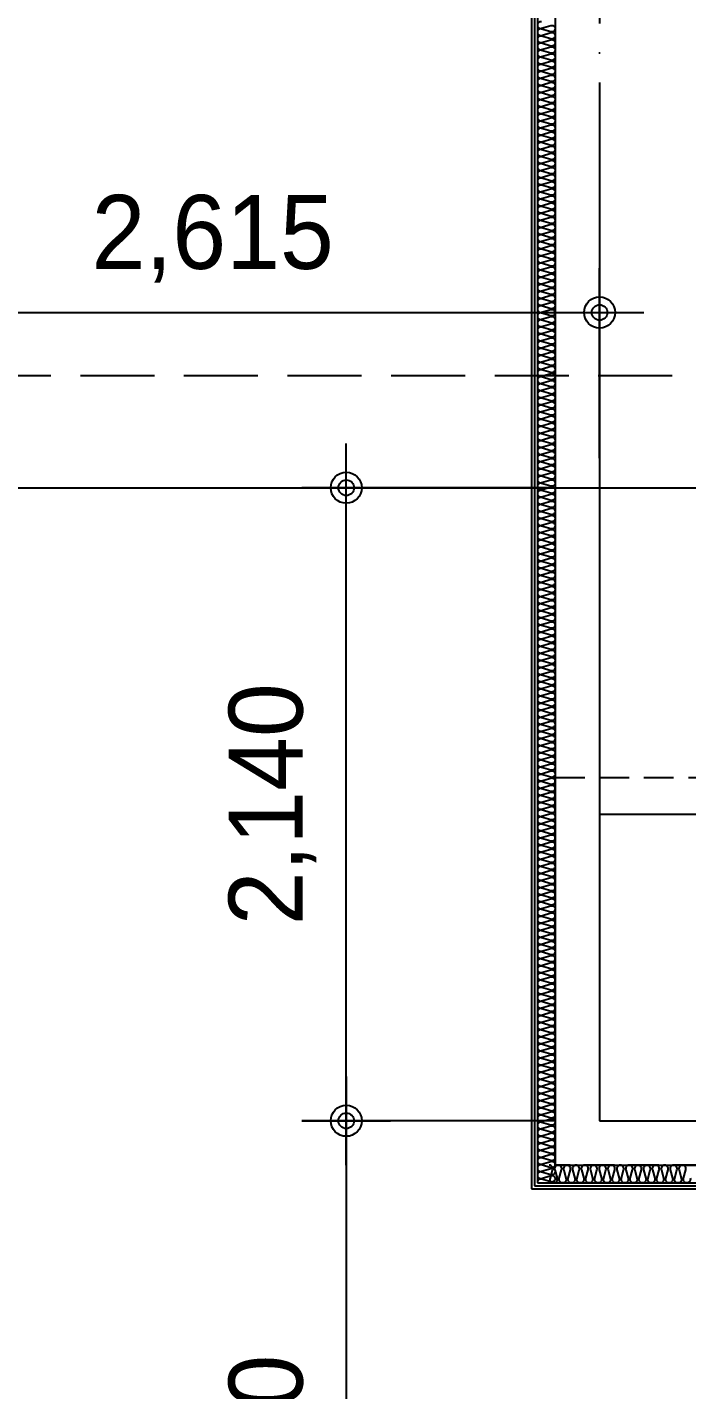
# Model space of a CAD drawing. Header units: millimetres. Extents: x 0 to 1390178, y 0 to 110113.
# Drawn here: x 531578 to 533807, y 27731 to 32337 of the extents above; entities that cross this region are included whole.
import ezdxf
from ezdxf.xclip import XClip

# ---------------------------------------------------------------- set-up
doc = ezdxf.new("R2010")
doc.units = ezdxf.units.MM
doc.header["$LTSCALE"] = 100
doc.header["$XCLIPFRAME"] = 0
for name, pattern in [('HID2', [3.5, 2.5, -1]), ('X - 평면도$0$CEN', [62, 60, -1, 0, -1]), ('X - 평면도$0$HID', [1.5, 1, -0.5])]:
    doc.linetypes.add(name, pattern=pattern)
doc.layers.get('DEFPOINTS').update_dxf_attribs({"color": 145})
for name, color, linetype in [('DIM', 7, 'Continuous'), ('sm3', 3, 'HID2'), ('X - 평면도$0$A-FIN', 8, 'Continuous'), ('X - 평면도$0$A-INS', 9, 'Continuous'), ('X - 평면도$0$AA-WAXM-CONC', 2, 'Continuous'), ('X - 평면도$0$AA-XXXX-CNTL', 1, 'X - 평면도$0$CEN')]:
    doc.layers.add(name, color=color, linetype=linetype)
doc.layers.add('X - 평면도$0$DEFPOINT', color=163, linetype='Continuous', plot=False)
doc.styles.add('HAUD01', font='Dotum.ttf')
doc.dimstyles.new('HAUD-80', dxfattribs={"dimscale": 100, "dimtxt": 2.5, "dimasz": 0.5, "dimexe": 0, "dimexo": 1.5, "dimgap": 1, "dimtad": 1, "dimdec": 0, "dimdsep": 46, "dimlunit": 6, "dimtxsty": 'HAUD01', "dimblk": 'Z_DOT', "dimcen": 2.5, "dimdle": 1.5, "dimclrd": 7, "dimclre": 7, "dimclrt": 4, "dimadec": 0, "dimazin": 0, "dimtfac": 1, "dimtdec": 0, "dimtix": 1, "dimtmove": 2, "dimatfit": 3, "dimfxl": 1, "dimtvp": 1, "dimtolj": 1, "dimtzin": 0, "dimarcsym": 0})

# ---------------------------------------------------------------- blocks, each defined once
blk = doc.blocks.new('X - 평면도$0$2F PL')
at = {"layer": 'X - 평면도$0$AA-WAXM-CONC'}
for p, q in [((-34027.2, 21190.9), (-34027.2, 11180.9)), ((-34027.2, 11180.9), (-30367.2, 11180.9))]:
    blk.add_line(p, q, dxfattribs=at)
at = {"layer": 'X - 평면도$0$AA-XXXX-CNTL'}
for p, q in [((-33877.2, 21040.9), (-33877.2, 11330.9)), ((-30577.2, 12365.9), (-33877.2, 12365.9)), ((-33877.2, 11330.9), (-27702.2, 11330.9))]:
    blk.add_line(p, q, dxfattribs=at)
blk = doc.blocks.new('X - 평면도$0$2F_COL')
at = {"layer": 'X - 평면도$0$DEFPOINT', "linetype": 'X - 평면도$0$HID'}
blk.add_lwpolyline([(-76888, -43406.9), (-76888, -44716.9), (-77388, -44716.9), (-77388, -43406.9), (-76888, -43406.9)], dxfattribs=at)
blk = doc.blocks.new('X - 평면도', base_point=(-475.4, -286.7))
at = {"layer": 'X - 평면도$0$A-FIN'}
for p, q in [((804532, 54473.1), (804532, 44303.1)), ((804542, 54463.1), (804542, 44313.1)), ((804542, 44313.1), (805402, 44313.1)), ((804532, 44303.1), (805412, 44303.1))]:
    blk.add_line(p, q, dxfattribs=at)
at = {"layer": 'X - 평면도$0$A-INS'}
for p, q in [((804552, 54453.1), (804552, 44323.1)), ((804552, 44323.1), (805402, 44323.1))]:
    blk.add_line(p, q, dxfattribs=at)
for points in [[(804566.2, 48247.8, 1.337395), (804566.2, 48226.5), (804597.7, 48235.8, -1.337395), (804597.7, 48214.5), (804566.2, 48223.8, 1.337395), (804566.2, 48202.5), (804597.7, 48211.8, -1.337394), (804597.7, 48190.5), (804566.2, 48199.8, 1.337395), (804566.2, 48178.5), (804597.7, 48187.8, -1.337395), (804597.7, 48166.5), (804566.2, 48175.8, 1.337394), (804566.2, 48154.5), (804597.7, 48163.8, -1.337394), (804597.7, 48142.5), (804566.2, 48151.8, 1.337395), (804566.2, 48130.5), (804597.7, 48139.8, -1.337395), (804597.7, 48118.5), (804566.2, 48127.8, 1.337394), (804566.2, 48106.5), (804597.7, 48115.8, -1.337394), (804597.7, 48094.5), (804566.2, 48103.8, 1.337395), (804566.2, 48082.5), (804597.7, 48091.8, -1.337395), (804597.7, 48070.5), (804566.2, 48079.8, 1.337394), (804566.2, 48058.5), (804597.7, 48067.8, -1.337394), (804597.7, 48046.5), (804566.2, 48055.8, 1.337395), (804566.2, 48034.5), (804597.7, 48043.8, -1.337395), (804597.7, 48022.5), (804566.2, 48031.8, 1.337394), (804566.2, 48010.5), (804597.7, 48019.8, -1.337394), (804597.7, 47998.5), (804566.2, 48007.8, 1.337395), (804566.2, 47986.5), (804597.7, 47995.8, -1.337395), (804597.7, 47974.5), (804566.2, 47983.8, 1.337394), (804566.2, 47962.5), (804597.7, 47971.8, -1.337395), (804597.7, 47950.5), (804566.2, 47959.8, 1.337395), (804566.2, 47938.5), (804597.7, 47947.8, -1.337395), (804597.7, 47926.5), (804566.2, 47935.8, 1.337394), (804566.2, 47914.5), (804597.7, 47923.8, -1.337395), (804597.7, 47902.5), (804566.2, 47911.8, 1.337395), (804566.2, 47890.5), (804597.7, 47899.8, -1.337394), (804597.7, 47878.5), (804566.2, 47887.8, 1.337394), (804566.2, 47866.5), (804597.7, 47875.8, -1.337395), (804597.7, 47854.5), (804566.2, 47863.8, 1.337395), (804566.2, 47842.5), (804597.7, 47851.8, -1.337394), (804597.7, 47830.5), (804566.2, 47839.8, 1.337394), (804566.2, 47818.5), (804597.7, 47827.8, -1.337395), (804597.7, 47806.5), (804566.2, 47815.8, 1.337395), (804566.2, 47794.5), (804597.7, 47803.8, -1.337394), (804597.7, 47782.5), (804566.2, 47791.8, 1.337394), (804566.2, 47770.5), (804597.7, 47779.8, -1.337395), (804597.7, 47758.5), (804566.2, 47767.8, 1.337395), (804566.2, 47746.5), (804597.7, 47755.8, -1.337394), (804597.7, 47734.5), (804566.2, 47743.8, 1.337394), (804566.2, 47722.5), (804597.7, 47731.8, -1.337395), (804597.7, 47710.5), (804566.2, 47719.8, 1.337395), (804566.2, 47698.5), (804597.7, 47707.8, -1.337394), (804597.7, 47686.5), (804566.2, 47695.8, 1.337395), (804566.2, 47674.5), (804597.7, 47683.8, -1.337395), (804597.7, 47662.5), (804566.2, 47671.8, 1.337395), (804566.2, 47650.5), (804597.7, 47659.8, -1.337394), (804597.7, 47638.5), (804566.2, 47647.8, 1.337395), (804566.2, 47626.5), (804597.7, 47635.8, -1.337395), (804597.7, 47614.5), (804566.2, 47623.8, 1.337394), (804566.2, 47602.5), (804597.7, 47611.8, -1.337394), (804597.7, 47590.5), (804566.2, 47599.8, 1.337395), (804566.2, 47578.5), (804597.7, 47587.8, -1.337395), (804597.7, 47566.5), (804566.2, 47575.8, 1.337394), (804566.2, 47554.5), (804597.7, 47563.8, -1.337394), (804597.7, 47542.5), (804566.2, 47551.8, 1.337395), (804566.2, 47530.5), (804597.7, 47539.8, -1.337395), (804597.7, 47518.5), (804566.2, 47527.8, 1.337394), (804566.2, 47506.5), (804597.7, 47515.8, -1.337394), (804597.7, 47494.5), (804566.2, 47503.8, 1.337395), (804566.2, 47482.5), (804597.7, 47491.8, -1.337395), (804597.7, 47470.5), (804566.2, 47479.8, 1.337394), (804566.2, 47458.5), (804597.7, 47467.8, -1.337394), (804597.7, 47446.5), (804566.2, 47455.8, 1.337395), (804566.2, 47434.5), (804597.7, 47443.8, -1.337395), (804597.7, 47422.5), (804566.2, 47431.8, 1.337394), (804566.2, 47410.5), (804597.7, 47419.8, -1.337395), (804597.7, 47398.5), (804566.2, 47407.8, 1.337395), (804566.2, 47386.5), (804597.7, 47395.8, -1.337395), (804597.7, 47374.5), (804566.2, 47383.8, 1.337394), (804566.2, 47362.5), (804597.7, 47371.8, -1.337395), (804597.7, 47350.5), (804566.2, 47359.8, 1.337395), (804566.2, 47338.5), (804597.7, 47347.8, -1.337394), (804597.7, 47326.5), (804566.2, 47335.8, 1.337394), (804566.2, 47314.5), (804597.7, 47323.8, -1.337395), (804597.7, 47302.5), (804566.2, 47311.8, 1.337395), (804566.2, 47290.5), (804597.7, 47299.8, -1.337394), (804597.7, 47278.5), (804566.2, 47287.8, 1.337394), (804566.2, 47266.5), (804597.7, 47275.8, -1.337395), (804597.7, 47254.5), (804566.2, 47263.8, 1.337395), (804566.2, 47242.5), (804597.7, 47251.8, -1.337394), (804597.7, 47230.5), (804566.2, 47239.8, 1.337394), (804566.2, 47218.5), (804597.7, 47227.8, -1.337395), (804597.7, 47206.5), (804566.2, 47215.8, 1.337395), (804566.2, 47194.5), (804597.7, 47203.8, -1.337394), (804597.7, 47182.5), (804566.2, 47191.8, 1.337394), (804566.2, 47170.5), (804597.7, 47179.8, -1.337395), (804597.7, 47158.5), (804566.2, 47167.8, 1.337395), (804566.2, 47146.5), (804597.7, 47155.8, -1.337394), (804597.7, 47134.5), (804566.2, 47143.8, 1.337395), (804566.2, 47122.5), (804597.7, 47131.8, -1.337395), (804597.7, 47110.5), (804566.2, 47119.8, 1.337395), (804566.2, 47098.5), (804597.7, 47107.8, -1.337394), (804597.7, 47086.5), (804566.2, 47095.8, 1.337395), (804566.2, 47074.5), (804597.7, 47083.8, -1.337395), (804597.7, 47062.5), (804566.2, 47071.8, 1.337394), (804566.2, 47050.5), (804597.7, 47059.8, -1.337394), (804597.7, 47038.5), (804566.2, 47047.8, 1.337395), (804566.2, 47026.5), (804597.7, 47035.8, -1.337395), (804597.7, 47014.5), (804566.2, 47023.8, 1.337394), (804566.2, 47002.5), (804597.7, 47011.8, -1.337394), (804597.7, 46990.5), (804566.2, 46999.8, 1.337395), (804566.2, 46978.5), (804597.7, 46987.8, -1.337395), (804597.7, 46966.5), (804566.2, 46975.8, 1.337394), (804566.2, 46954.5), (804597.7, 46963.8, -1.337394), (804597.7, 46942.5), (804566.2, 46951.8, 1.337395), (804566.2, 46930.5), (804597.7, 46939.8, -1.337395), (804597.7, 46918.5), (804566.2, 46927.8, 1.337394), (804566.2, 46906.5), (804597.7, 46915.8, -1.337394), (804597.7, 46894.5), (804566.2, 46903.8, 1.337395), (804566.2, 46882.5), (804597.7, 46891.8, -1.337395), (804597.7, 46870.5), (804566.2, 46879.8, 1.337394), (804566.2, 46858.5), (804597.7, 46867.8, -1.337395), (804597.7, 46846.5), (804566.2, 46855.8, 1.337395), (804566.2, 46834.5), (804597.7, 46843.8, -1.337395), (804597.7, 46822.5), (804566.2, 46831.8, 1.337394), (804566.2, 46810.5), (804597.7, 46819.8, -1.337395), (804597.7, 46798.5), (804566.2, 46807.8, 1.337395), (804566.2, 46786.5), (804597.7, 46795.8, -1.337394), (804597.7, 46774.5), (804566.2, 46783.8, 1.337394), (804566.2, 46762.5), (804597.7, 46771.8, -1.337395), (804597.7, 46750.5), (804566.2, 46759.8, 1.337395), (804566.2, 46738.5), (804597.7, 46747.8, -1.337394), (804597.7, 46726.5), (804566.2, 46735.8, 1.337394), (804566.2, 46714.5), (804597.7, 46723.8, -1.337395), (804597.7, 46702.5), (804566.2, 46711.8, 1.337395), (804566.2, 46690.5), (804597.7, 46699.8, -1.337394), (804597.7, 46678.5), (804566.2, 46687.8, 1.337394), (804566.2, 46666.5), (804597.7, 46675.8, -1.337395), (804597.7, 46654.5), (804566.2, 46663.8, 1.337395), (804566.2, 46642.5), (804597.7, 46651.8, -1.337394), (804597.7, 46630.5), (804566.2, 46639.8, 1.337394), (804566.2, 46618.5), (804597.7, 46627.8, -1.337395), (804597.7, 46606.5), (804566.2, 46615.8, 1.337395), (804566.2, 46594.5), (804597.7, 46603.8, -1.337394), (804597.7, 46582.5), (804566.2, 46591.8, 1.337395), (804566.2, 46570.5), (804597.7, 46579.8, -1.337395), (804597.7, 46558.5), (804566.2, 46567.8, 1.337395), (804566.2, 46546.5), (804597.7, 46555.8, -1.337394), (804597.7, 46534.5), (804566.2, 46543.8, 1.337395), (804566.2, 46522.5), (804597.7, 46531.8, -1.337395), (804597.7, 46510.5), (804566.2, 46519.8, 1.337394), (804566.2, 46498.5), (804597.7, 46507.8, -1.337394), (804597.7, 46486.5), (804566.2, 46495.8, 1.337395), (804566.2, 46474.5), (804597.7, 46483.8, -1.337395), (804597.7, 46462.5), (804566.2, 46471.8, 1.337394), (804566.2, 46450.5), (804597.7, 46459.8, -1.337394), (804597.7, 46438.5), (804566.2, 46447.8, 1.337395), (804566.2, 46426.5), (804597.7, 46435.8, -1.337395), (804597.7, 46414.5), (804566.2, 46423.8, 1.337394), (804566.2, 46402.5), (804597.7, 46411.8, -1.337394), (804597.7, 46390.5), (804566.2, 46399.8, 1.337395), (804566.2, 46378.5), (804597.7, 46387.8, -1.337395), (804597.7, 46366.5), (804566.2, 46375.8, 1.337394), (804566.2, 46354.5), (804597.7, 46363.8, -1.337394), (804597.7, 46342.5), (804566.2, 46351.8, 1.337395), (804566.2, 46330.5), (804597.7, 46339.8, -1.337395), (804597.7, 46318.5), (804566.2, 46327.8, 1.337394), (804566.2, 46306.5), (804597.7, 46315.8, -1.337395), (804597.7, 46294.5), (804566.2, 46303.8, 1.337395), (804566.2, 46282.5), (804597.7, 46291.8, -1.337395), (804597.7, 46270.5), (804566.2, 46279.8, 1.337394), (804566.2, 46258.5), (804597.7, 46267.8, -1.337395), (804597.7, 46246.5), (804566.2, 46255.8, 1.337395), (804566.2, 46234.5), (804597.7, 46243.8, -1.337395), (804597.7, 46222.5), (804566.2, 46231.8, 1.337394), (804566.2, 46210.5), (804597.7, 46219.8, -1.337395), (804597.7, 46198.5), (804566.2, 46207.8, 1.337395), (804566.2, 46186.5), (804597.7, 46195.8, -1.337394), (804597.7, 46174.5), (804566.2, 46183.8, 1.337394), (804566.2, 46162.5), (804597.7, 46171.8, -1.337395), (804597.7, 46150.5), (804566.2, 46159.8, 1.337395), (804566.2, 46138.5), (804597.7, 46147.8, -1.337394), (804597.7, 46126.5), (804566.2, 46135.8, 1.337394), (804566.2, 46114.5), (804597.7, 46123.8, -1.337395), (804597.7, 46102.5), (804566.2, 46111.8, 1.337395), (804566.2, 46090.5), (804597.7, 46099.8, -1.337394), (804597.7, 46078.5), (804566.2, 46087.8, 1.337394), (804566.2, 46066.5), (804597.7, 46075.8, -1.337395), (804597.7, 46054.5), (804566.2, 46063.8, 1.337395), (804566.2, 46042.5), (804597.7, 46051.8, -1.337394), (804597.7, 46030.5), (804566.2, 46039.8, 1.337394), (804566.2, 46018.5), (804597.7, 46027.8, -1.337395), (804597.7, 46006.5), (804566.2, 46015.8, 1.337395), (804566.2, 45994.5), (804597.7, 46003.8, -1.337394), (804597.7, 45982.5), (804566.2, 45991.8, 1.337395), (804566.2, 45970.5), (804597.7, 45979.8, -1.337395), (804597.7, 45958.5), (804566.2, 45967.8, 1.337395), (804566.2, 45946.5), (804597.7, 45955.8, -1.337394), (804597.7, 45934.5), (804566.2, 45943.8, 1.337395), (804566.2, 45922.5), (804597.7, 45931.8, -1.337395), (804597.7, 45910.5), (804566.2, 45919.8, 1.337394), (804566.2, 45898.5), (804597.7, 45907.8, -1.337394), (804597.7, 45886.5), (804566.2, 45895.8, 1.337395), (804566.2, 45874.5), (804597.7, 45883.8, -1.337395), (804597.7, 45862.5), (804566.2, 45871.8, 1.337394), (804566.2, 45850.5), (804597.7, 45859.8, -1.337394), (804597.7, 45838.5), (804566.2, 45847.8, 1.337395), (804566.2, 45826.5), (804597.7, 45835.8, -1.337395), (804597.7, 45814.5), (804566.2, 45823.8, 1.337394), (804566.2, 45802.5), (804597.7, 45811.8, -1.337394), (804597.7, 45790.5), (804566.2, 45799.8, 1.337395), (804566.2, 45778.5), (804597.7, 45787.8, -1.337395), (804597.7, 45766.5), (804566.2, 45775.8, 1.337394), (804566.2, 45754.5), (804597.7, 45763.8, -1.337394), (804597.7, 45742.5), (804566.2, 45751.8, 1.337395), (804566.2, 45730.5), (804597.7, 45739.8, -1.337395), (804597.7, 45718.5), (804566.2, 45727.8, 1.337394), (804566.2, 45706.5), (804597.7, 45715.8, -1.337395), (804597.7, 45694.5), (804566.2, 45703.8, 1.337395), (804566.2, 45682.5), (804597.7, 45691.8, -1.337395), (804597.7, 45670.5), (804566.2, 45679.8, 1.337394), (804566.2, 45658.5), (804597.7, 45667.8, -1.337395), (804597.7, 45646.5), (804566.2, 45655.8, 1.337395), (804566.2, 45634.5), (804597.7, 45643.8, -1.337394), (804597.7, 45622.5), (804566.2, 45631.8, 1.337394), (804566.2, 45610.5), (804597.7, 45619.8, -1.337395), (804597.7, 45598.5), (804566.2, 45607.8, 1.337395), (804566.2, 45586.5), (804597.7, 45595.8, -1.337394), (804597.7, 45574.5), (804566.2, 45583.8, 1.337394), (804566.2, 45562.5), (804597.7, 45571.8, -1.337395), (804597.7, 45550.5), (804566.2, 45559.8, 1.337395), (804566.2, 45538.5), (804597.7, 45547.8, -1.337394), (804597.7, 45526.5), (804566.2, 45535.8, 1.337394), (804566.2, 45514.5), (804597.7, 45523.8, -1.337395), (804597.7, 45502.5), (804566.2, 45511.8, 1.337395), (804566.2, 45490.5), (804597.7, 45499.8, -1.337394), (804597.7, 45478.5), (804566.2, 45487.8, 1.337394), (804566.2, 45466.5), (804597.7, 45475.8, -1.337395), (804597.7, 45454.5), (804566.2, 45463.8, 1.337395), (804566.2, 45442.5), (804597.7, 45451.8, -1.337394), (804597.7, 45430.5), (804566.2, 45439.8, 1.337395), (804566.2, 45418.5), (804597.7, 45427.8, -1.337395), (804597.7, 45406.5), (804566.2, 45415.8, 1.337395), (804566.2, 45394.5), (804597.7, 45403.8, -1.337394), (804597.7, 45382.5), (804566.2, 45391.8, 1.337395), (804566.2, 45370.5), (804597.7, 45379.8, -1.337395), (804597.7, 45358.5), (804566.2, 45367.8, 1.337394), (804566.2, 45346.5), (804597.7, 45355.8, -1.337394), (804597.7, 45334.5), (804566.2, 45343.8, 1.337395), (804566.2, 45322.5), (804597.7, 45331.8, -1.337395), (804597.7, 45310.5), (804566.2, 45319.8, 1.337394), (804566.2, 45298.5), (804597.7, 45307.8, -1.337394), (804597.7, 45286.5), (804566.2, 45295.8, 1.337395), (804566.2, 45274.5), (804597.7, 45283.8, -1.337395), (804597.7, 45262.5), (804566.2, 45271.8, 1.337394), (804566.2, 45250.5), (804597.7, 45259.8, -1.337394), (804597.7, 45238.5), (804566.2, 45247.8, 1.337395), (804566.2, 45226.5), (804597.7, 45235.8, -1.337395), (804597.7, 45214.5), (804566.2, 45223.8, 1.337394), (804566.2, 45202.5), (804597.7, 45211.8, -1.337394), (804597.7, 45190.5), (804566.2, 45199.8, 1.337395), (804566.2, 45178.5), (804597.7, 45187.8, -1.337395), (804597.7, 45166.5), (804566.2, 45175.8, 1.337394), (804566.2, 45154.5), (804597.7, 45163.8, -1.337395), (804597.7, 45142.5), (804566.2, 45151.8, 1.337395), (804566.2, 45130.5), (804597.7, 45139.8, -1.337395), (804597.7, 45118.5), (804566.2, 45127.8, 1.337394), (804566.2, 45106.5), (804597.7, 45115.8, -1.337395), (804597.7, 45094.5), (804566.2, 45103.8, 1.337395), (804566.2, 45082.5), (804597.7, 45091.8, -1.337394), (804597.7, 45070.5), (804566.2, 45079.8, 1.337394), (804566.2, 45058.5), (804597.7, 45067.8, -1.337395), (804597.7, 45046.5), (804566.2, 45055.8, 1.337395), (804566.2, 45034.5), (804597.7, 45043.8, -1.337394), (804597.7, 45022.5), (804566.2, 45031.8, 1.337394), (804566.2, 45010.5), (804597.7, 45019.8, -1.337395), (804597.7, 44998.5), (804566.2, 45007.8, 1.337395), (804566.2, 44986.5), (804597.7, 44995.8, -1.337394), (804597.7, 44974.5), (804566.2, 44983.8, 1.337394), (804566.2, 44962.5), (804597.7, 44971.8, -1.337395), (804597.7, 44950.5), (804566.2, 44959.8, 1.337395), (804566.2, 44938.5), (804597.7, 44947.8, -1.337394), (804597.7, 44926.5), (804566.2, 44935.8, 1.337394), (804566.2, 44914.5), (804597.7, 44923.8, -1.337395), (804597.7, 44902.5), (804566.2, 44911.8, 1.337395), (804566.2, 44890.5), (804597.7, 44899.8, -1.337394), (804597.7, 44878.5), (804566.2, 44887.8, 1.337395), (804566.2, 44866.5), (804597.7, 44875.8, -1.337395), (804597.7, 44854.5), (804566.2, 44863.8, 1.337395), (804566.2, 44842.5), (804597.7, 44851.8, -1.337394), (804597.7, 44830.5), (804566.2, 44839.8, 1.337395), (804566.2, 44818.5), (804597.7, 44827.8, -1.337395), (804597.7, 44806.5), (804566.2, 44815.8, 1.337394), (804566.2, 44794.5), (804597.7, 44803.8, -1.337394), (804597.7, 44782.5), (804566.2, 44791.8, 1.337395), (804566.2, 44770.5), (804597.7, 44779.8, -1.337395), (804597.7, 44758.5), (804566.2, 44767.8, 1.337394), (804566.2, 44746.5), (804597.7, 44755.8, -1.337394), (804597.7, 44734.5), (804566.2, 44743.8, 1.337395), (804566.2, 44722.5), (804597.7, 44731.8, -1.337395), (804597.7, 44710.5), (804566.2, 44719.8, 1.337394), (804566.2, 44698.5), (804597.7, 44707.8, -1.337394), (804597.7, 44686.5), (804566.2, 44695.8, 1.337395), (804566.2, 44674.5), (804597.7, 44683.8, -1.337395), (804597.7, 44662.5), (804566.2, 44671.8, 1.337394), (804566.2, 44650.5), (804597.7, 44659.8, -1.337394), (804597.7, 44638.5), (804566.2, 44647.8, 1.337395), (804566.2, 44626.5), (804597.7, 44635.8, -1.337395), (804597.7, 44614.5), (804566.2, 44623.8, 1.337394), (804566.2, 44602.5), (804597.7, 44611.8, -1.337395), (804597.7, 44590.5), (804566.2, 44599.8, 1.337395), (804566.2, 44578.5), (804597.7, 44587.8, -1.337395), (804597.7, 44566.5), (804566.2, 44575.8, 1.337394), (804566.2, 44554.5), (804597.7, 44563.8, -1.337395), (804597.7, 44542.5), (804566.2, 44551.8, 1.337395), (804566.2, 44530.5), (804597.7, 44539.8, -1.337394), (804597.7, 44518.5), (804566.2, 44527.8, 1.337394), (804566.2, 44506.5), (804597.7, 44515.8, -1.337395), (804597.7, 44494.5), (804566.2, 44503.8, 1.337395), (804566.2, 44482.5), (804597.7, 44491.8, -1.337394), (804597.7, 44470.5), (804566.2, 44479.8, 1.337394), (804566.2, 44458.5), (804597.7, 44467.8, -1.337395), (804597.7, 44446.5), (804566.2, 44455.8, 1.337395), (804566.2, 44434.5), (804597.7, 44443.8, -1.337394), (804597.7, 44422.5), (804566.2, 44431.8, 1.337394), (804566.2, 44410.5), (804597.7, 44419.8, -1.337395), (804597.7, 44398.5), (804566.2, 44407.8, 1.337395), (804566.2, 44386.5), (804597.7, 44395.8, -1.337394), (804597.7, 44374.5), (804566.2, 44383.8, 1.337394), (804566.2, 44362.5), (804597.7, 44371.8, -1.337395), (804597.7, 44350.5), (804566.2, 44359.8, 1.337395), (804566.2, 44338.5), (804597.7, 44347.8, -1.337394), (804597.7, 44326.5), (804566.2, 44335.8, 0.558925), (804552.2, 44323.1, 0.558925)], [(805068.2, 44339.4, -1.449198), (805045.8, 44339.4), (805053.2, 44366.9, 0.524856), (805042, 44383.1, 0.524856), (805030.8, 44366.9), (805038.2, 44339.4, -1.449198), (805015.8, 44339.4), (805023.2, 44366.9, 0.524856), (805012, 44383.1, 0.524856), (805000.8, 44366.9), (805008.2, 44339.4, -1.449198), (804985.8, 44339.4), (804993.2, 44366.9, 0.524856), (804982, 44383.1, 0.524856), (804970.8, 44366.9), (804978.2, 44339.4, -1.449198), (804955.8, 44339.4), (804963.2, 44366.9, 0.524856), (804952, 44383.1, 0.524856), (804940.8, 44366.9), (804948.2, 44339.4, -1.449198), (804925.8, 44339.4), (804933.2, 44366.9, 0.524856), (804922, 44383.1, 0.524856), (804910.8, 44366.9), (804918.2, 44339.4, -1.449198), (804895.8, 44339.4), (804903.2, 44366.9, 0.524856), (804892, 44383.1, 0.524856), (804880.8, 44366.9), (804888.2, 44339.4, -1.449198), (804865.8, 44339.4), (804873.2, 44366.9, 0.524856), (804862, 44383.1, 0.524856), (804850.8, 44366.9), (804858.2, 44339.4, -1.449198), (804835.8, 44339.4), (804843.2, 44366.9, 0.524856), (804832, 44383.1, 0.524856), (804820.8, 44366.9), (804828.2, 44339.4, -1.449198), (804805.8, 44339.4), (804813.2, 44366.9, 0.524856), (804802, 44383.1, 0.524856), (804790.8, 44366.9), (804798.2, 44339.4, -1.449198), (804775.8, 44339.4), (804783.2, 44366.9, 0.524856), (804772, 44383.1, 0.524856), (804760.8, 44366.9), (804768.2, 44339.4, -1.449198), (804745.8, 44339.4), (804753.2, 44366.9, 0.524856), (804742, 44383.1, 0.524856), (804730.8, 44366.9), (804738.2, 44339.4, -1.449198), (804715.8, 44339.4), (804723.2, 44366.9, 0.524856), (804712, 44383.1, 0.524856), (804700.8, 44366.9), (804708.2, 44339.4, -1.449198), (804685.8, 44339.4), (804693.2, 44366.9, 0.524856), (804682, 44383.1, 0.524856), (804670.8, 44366.9), (804678.2, 44339.4, -1.449198), (804655.8, 44339.4), (804663.2, 44366.9, 0.524856), (804652, 44383.1, 0.524856), (804640.8, 44366.9), (804648.2, 44339.4, -1.449198), (804625.8, 44339.4), (804633.2, 44366.9, 0.524856), (804622, 44383.1, 0.524856), (804610.8, 44366.9), (804618.2, 44339.4, -1.449198), (804595.8, 44339.4), (804603.2, 44366.9, 0.524856), (804592, 44383.1)]]:
    blk.add_lwpolyline(points, format="xyb", dxfattribs=at)
at = {"layer": 'X - 평면도$0$AA-XXXX-CNTL'}
blk.add_line((783286.2, 46673.1), (844213.6, 46673.1), dxfattribs=at)
for name, p in [('X - 평면도$0$2F PL', (838639.2, 33202.2)), ('X - 평면도$0$2F_COL', (882000, 89100))]:
    blk.add_blockref(name, p)
blk = doc.blocks.new('Z_DOT')
at = {"layer": 'DIM', "color": 0}
for p, q in [((0, -3), (0, 3)), ((-3, 0), (3, 0))]:
    blk.add_line(p, q, dxfattribs=at)
for radius in [1.05, 0.525]:
    blk.add_circle((0, 0), radius, dxfattribs=at)
blk = doc.blocks.new('*D419')
at = {"layer": 'DEFPOINTS', "color": 0, "transparency": 16777216}
for p in [(533512.1, 28640.7), (532655.9, 26240.7), (533512.1, 26240.7)]:
    blk.add_point(p, dxfattribs=at)
at = {"layer": 'DIM', "color": 7, "lineweight": -2, "transparency": 16777216}
for p, q in [((533362.1, 28640.7), (532655.9, 28640.7)), ((532655.9, 28590.7), (532655.9, 26290.7)), ((533362.1, 26240.7), (532655.9, 26240.7))]:
    blk.add_line(p, q, dxfattribs=at)
at = {"layer": 'DIM', "color": 7, "lineweight": -2, "transparency": 16777216, "xscale": 50, "yscale": 50, "zscale": 50}
for p, rotation in [((532655.9, 28640.7), 90), ((532655.9, 26240.7), 270)]:
    blk.add_blockref('Z_DOT', p, dxfattribs=dict(at, rotation=rotation))
at = {"layer": 'DIM', "color": 4, "transparency": 16777216, "insert": (532406.7, 27440.7), "char_height": 250, "attachment_point": 5, "rotation": 90, "style": 'HAUD01'}
blk.add_mtext('\\A1;2,400', dxfattribs=at)
blk = doc.blocks.new('*D422')
at = {"layer": 'DEFPOINTS', "color": 0, "transparency": 16777216}
for p in [(533512.1, 31373.2), (530897.1, 30730.7), (533512.1, 30730.7)]:
    blk.add_point(p, dxfattribs=at)
at = {"layer": 'DIM', "color": 7, "lineweight": -2, "transparency": 16777216}
for p, q in [((530897.1, 30880.7), (530897.1, 31373.2)), ((530947.1, 31373.2), (533462.1, 31373.2)), ((533512.1, 30880.7), (533512.1, 31373.2))]:
    blk.add_line(p, q, dxfattribs=at)
at = {"layer": 'DIM', "color": 7, "lineweight": -2, "transparency": 16777216, "xscale": 50, "yscale": 50, "zscale": 50, "rotation": 180}
blk.add_blockref('Z_DOT', (530897.1, 31373.2), dxfattribs=at)
at = {"layer": 'DIM', "color": 7, "lineweight": -2, "transparency": 16777216, "xscale": 50, "yscale": 50, "zscale": 50}
blk.add_blockref('Z_DOT', (533512.1, 31373.2), dxfattribs=at)
at = {"layer": 'DIM', "color": 4, "transparency": 16777216, "insert": (532204.6, 31622.4), "char_height": 250, "attachment_point": 5, "style": 'HAUD01'}
blk.add_mtext('\\A1;2,615', dxfattribs=at)
blk = doc.blocks.new('*D442')
at = {"layer": 'DEFPOINTS', "color": 0, "transparency": 16777216}
for p in [(532655.9, 30780.7), (533512.1, 30780.7), (533512.1, 28640.7)]:
    blk.add_point(p, dxfattribs=at)
at = {"layer": 'DIM', "color": 7, "lineweight": -2, "transparency": 16777216}
for p, q in [((533362.1, 30780.7), (532655.9, 30780.7)), ((532655.9, 28690.7), (532655.9, 30730.7)), ((533362.1, 28640.7), (532655.9, 28640.7))]:
    blk.add_line(p, q, dxfattribs=at)
at = {"layer": 'DIM', "color": 7, "lineweight": -2, "transparency": 16777216, "xscale": 50, "yscale": 50, "zscale": 50}
for p, rotation in [((532655.9, 30780.7), 90), ((532655.9, 28640.7), 270)]:
    blk.add_blockref('Z_DOT', p, dxfattribs=dict(at, rotation=rotation))
at = {"layer": 'DIM', "color": 4, "transparency": 16777216, "insert": (532406.7, 29710.7), "char_height": 250, "attachment_point": 5, "rotation": 90, "style": 'HAUD01'}
blk.add_mtext('\\A1;2,140', dxfattribs=at)

msp = doc.modelspace()

# ---------------------------------------------------------------- block references
ref = msp.add_blockref('X - 평면도', (-271725.3, -16179.1))
XClip(ref).set_block_clipping_path([(775249.9173510048, 15892.4063044167), (859249.9173510048, 75292.4063044167)])

# ---------------------------------------------------------------- next in the draw order: linework, layer by layer
at = {"layer": 'sm3'}
msp.add_lwpolyline([(521082.7, 12430.2), (542157.6, 12430.2, 0.414214), (543157.6, 13430.2), (543157.6, 30158.8, 0.414214), (542157.6, 31158.8), (521082.7, 31158.8, 0.414214), (520082.7, 30158.8), (520082.7, 13430.2, 0.414214)], format="xyb", close=True, dxfattribs=at)

# ---------------------------------------------------------------- next in the draw order: dimensions: what is measured, and where the dimension line sits
at = {"layer": 'DIM'}
dim = msp.add_linear_dim(base=(533512.1, 31373.2), p1=(530897.1, 30730.7), p2=(533512.1, 30730.7), dimstyle='HAUD-80', dxfattribs=at)
dim.commit()
dim.dimension.update_dxf_attribs({"geometry": '*D422', "text_midpoint": (532204.6, 31622.4)})
for base, p2, angle, picture, middle in [((532655.9, 30780.7), (533512.1, 30780.7), 270, '*D442', (532406.7, 29710.7)), ((532655.9, 26240.7), (533512.1, 26240.7), 90, '*D419', (532406.7, 27440.7))]:
    dim = msp.add_linear_dim(base=base, p1=(533512.1, 28640.7), p2=p2, angle=angle, dimstyle='HAUD-80', dxfattribs=at)
    dim.commit()
    dim.dimension.update_dxf_attribs({"geometry": picture, "text_midpoint": middle})

doc.saveas('drawing.dxf')
